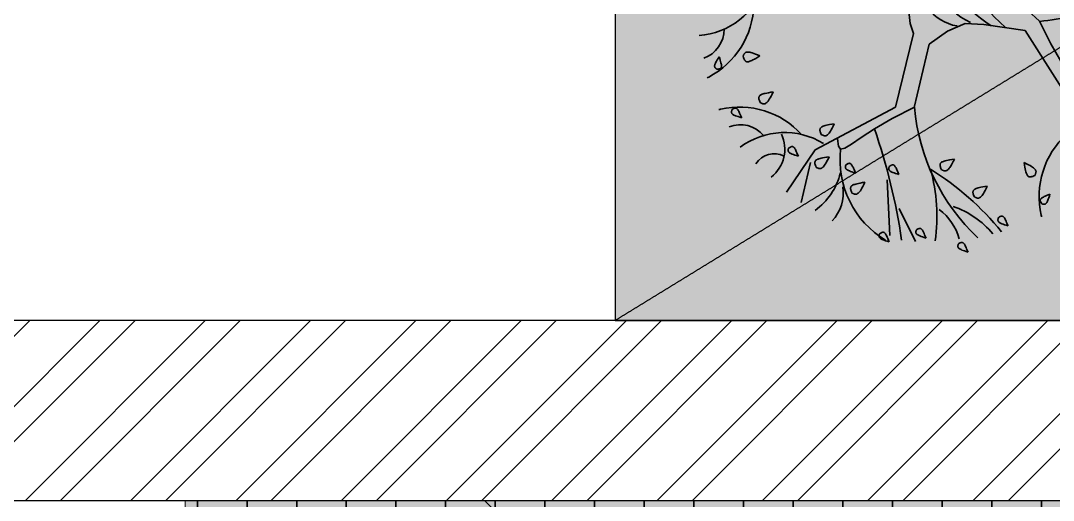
# Model space of a CAD drawing. Header units: millimetres. Extents: x -176651 to 424033, y -469666 to 486614.
# Drawn here: x 228727 to 230048, y 83355 to 83968 of the extents above; entities that cross this region are included whole.
import ezdxf

# ---------------------------------------------------------------- set-up
doc = ezdxf.new("R2010")
doc.units = ezdxf.units.MM
doc.linetypes.add('1625_West Villa$0$DASHED', pattern=[0.75, 0.5, -0.25])
for name, color, linetype in [('1625_West Villa$0$ad-Elevation 10', 8, 'Continuous'), ('1625_West Villa$0$ad-Furniture', 8, 'Continuous'), ('1625_West Villa$0$ad-Toilet fixtures', 8, 'Continuous'), ('1625_West Villa$0$ad-Verandah', 8, 'Continuous'), ('1625_West Villa$0$ad-Wall', 8, 'Continuous'), ('1625_West Villa$0$ad-Wall hatch', 8, 'Continuous')]:
    doc.layers.add(name, color=color, linetype=linetype)
doc.layers.add('1625_West Villa$0$ad-Landscape', color=8, linetype='Continuous', lineweight=35)

# ---------------------------------------------------------------- blocks, each defined once
blk = doc.blocks.new('1625_West Villa$0$A$C279134A6')
at = {"layer": '1625_West Villa$0$ad-Landscape', "linetype": 'Continuous'}
for p, q in [((333.1, 760.2), (359.9, 815)), ((313.1, 712.5), (317.1, 804.7)), ((185.4, 683.3), (169.6, 750.2)), ((542.7, 463.8), (637.1, 613.6))]:
    blk.add_line(p, q, dxfattribs=at)
for points in [[(431.2, 819.1), (431, 819.7), (430.9, 820.2), (430.8, 820.7), (430.7, 821.2), (430.6, 821.7), (430.6, 822.2), (430.5, 822.7), (430.5, 823.1), (430.6, 823.6), (430.7, 824), (430.8, 824.5), (431.1, 824.9), (431.4, 825.3), (431.8, 825.8), (432.3, 826.2), (432.9, 826.7), (433.7, 827.2), (434.6, 827.7), (435.8, 828.3), (437.3, 829), (439.2, 829.7), (441.5, 830.5), (444.2, 831.4), (447.4, 832.4)], [(431.2, 819.1), (432.3, 818.3), (433.3, 817.6), (434.2, 817.2), (434.9, 816.8), (435.6, 816.6), (436.1, 816.4), (436.6, 816.3), (437.1, 816.3), (437.6, 816.4), (438, 816.4), (438.4, 816.6), (438.9, 816.8), (439.3, 817.1), (439.8, 817.5), (440.3, 818), (440.8, 818.6), (441.3, 819.3), (441.9, 820.3), (442.5, 821.4), (443.2, 822.9), (444.1, 824.6), (445, 826.8), (446.1, 829.4), (447.4, 832.4)], [(300.1, 802.1), (300, 802.7), (299.8, 803.2), (299.7, 803.7), (299.6, 804.2), (299.6, 804.7), (299.5, 805.2), (299.5, 805.7), (299.5, 806.1), (299.5, 806.6), (299.6, 807), (299.8, 807.5), (300, 807.9), (300.3, 808.3), (300.7, 808.8), (301.2, 809.2), (301.9, 809.7), (302.6, 810.2), (303.6, 810.8), (304.8, 811.3), (306.3, 812), (308.1, 812.7), (310.4, 813.5), (313.1, 814.4), (316.4, 815.5)], [(300.1, 802.1), (301.3, 801.3), (302.3, 800.7), (303.2, 800.2), (303.9, 799.8), (304.5, 799.6), (305.1, 799.4), (305.6, 799.4), (306.1, 799.3), (306.5, 799.4), (306.9, 799.5), (307.4, 799.6), (307.8, 799.8), (308.3, 800.1), (308.7, 800.5), (309.2, 801), (309.7, 801.6), (310.2, 802.3), (310.8, 803.3), (311.5, 804.4), (312.2, 805.9), (313, 807.7), (314, 809.8), (315.1, 812.4), (316.4, 815.5)], [(361.3, 795.8), (361.2, 796.3), (361, 796.8), (360.9, 797.4), (360.8, 797.9), (360.7, 798.4), (360.7, 798.9), (360.7, 799.3), (360.7, 799.8), (360.7, 800.2), (360.8, 800.7), (361, 801.1), (361.2, 801.6), (361.5, 802), (361.9, 802.4), (362.4, 802.9), (363, 803.4), (363.8, 803.9), (364.8, 804.4), (366, 805), (367.5, 805.6), (369.3, 806.4), (371.6, 807.2), (374.3, 808.1), (377.5, 809.1)], [(361.3, 795.8), (362.5, 795), (363.5, 794.3), (364.3, 793.8), (365.1, 793.5), (365.7, 793.2), (366.3, 793.1), (366.8, 793), (367.2, 793), (367.7, 793), (368.1, 793.1), (368.6, 793.2), (369, 793.4), (369.5, 793.7), (369.9, 794.1), (370.4, 794.6), (370.9, 795.2), (371.4, 796), (372, 796.9), (372.6, 798.1), (373.4, 799.5), (374.2, 801.3), (375.2, 803.5), (376.3, 806), (377.5, 809.1)], [(497.8, 775.5), (497.6, 776), (497.5, 776.5), (497.4, 777.1), (497.3, 777.6), (497.2, 778.1), (497.2, 778.6), (497.1, 779), (497.1, 779.5), (497.2, 779.9), (497.3, 780.4), (497.4, 780.8), (497.7, 781.3), (498, 781.7), (498.4, 782.1), (498.9, 782.6), (499.5, 783.1), (500.3, 783.6), (501.2, 784.1), (502.4, 784.7), (503.9, 785.3), (505.8, 786.1), (508, 786.9), (510.8, 787.8), (514, 788.8)], [(497.8, 775.5), (498.9, 774.7), (499.9, 774), (500.8, 773.5), (501.5, 773.2), (502.2, 772.9), (502.7, 772.8), (503.2, 772.7), (503.7, 772.7), (504.2, 772.7), (504.6, 772.8), (505, 772.9), (505.5, 773.1), (505.9, 773.4), (506.4, 773.8), (506.9, 774.3), (507.4, 774.9), (507.9, 775.7), (508.5, 776.6), (509.1, 777.8), (509.8, 779.2), (510.7, 781), (511.6, 783.2), (512.7, 785.7), (514, 788.8)], [(457.9, 740.6), (457.1, 738.8), (456.5, 737.2), (456, 735.9), (455.8, 734.7), (455.6, 733.8), (455.6, 733), (455.6, 732.3), (455.7, 731.6), (455.9, 731), (456.1, 730.4), (456.5, 729.9), (456.9, 729.3), (457.4, 728.8), (458.1, 728.3), (458.9, 727.7), (459.9, 727.2), (461.1, 726.7), (462.5, 726.2), (464.2, 725.7), (466.3, 725.2), (468.8, 724.6), (471.8, 724.1), (475.2, 723.5), (479.3, 722.9)], [(457.9, 740.6), (458.6, 740.9), (459.3, 741.3), (459.9, 741.6), (460.6, 741.9), (461.3, 742.1), (461.9, 742.3), (462.6, 742.5), (463.2, 742.6), (463.9, 742.7), (464.5, 742.7), (465.1, 742.6), (465.8, 742.4), (466.5, 742.1), (467.2, 741.7), (468, 741.1), (468.8, 740.4), (469.7, 739.5), (470.7, 738.3), (471.8, 736.8), (473, 735), (474.3, 732.8), (475.8, 730), (477.5, 726.8), (479.3, 722.9)], [(570.4, 752.3), (569.5, 751.1), (568.9, 750.1), (568.4, 749.3), (568, 748.5), (567.8, 747.9), (567.6, 747.3), (567.6, 746.8), (567.6, 746.4), (567.6, 745.9), (567.7, 745.5), (567.8, 745), (568, 744.6), (568.3, 744.1), (568.7, 743.7), (569.2, 743.2), (569.8, 742.7), (570.6, 742.2), (571.5, 741.6), (572.7, 741), (574.1, 740.2), (575.9, 739.4), (578, 738.4), (580.6, 737.3), (583.7, 736)], [(570.4, 752.3), (570.9, 752.4), (571.4, 752.6), (571.9, 752.7), (572.4, 752.8), (572.9, 752.8), (573.4, 752.9), (573.9, 752.9), (574.4, 752.9), (574.8, 752.9), (575.3, 752.8), (575.7, 752.6), (576.1, 752.4), (576.6, 752.1), (577, 751.7), (577.5, 751.2), (578, 750.5), (578.4, 749.8), (579, 748.8), (579.6, 747.6), (580.2, 746.1), (580.9, 744.3), (581.7, 742), (582.7, 739.3), (583.7, 736)], [(326.6, 591.6), (193.3, 662.6), (145.5, 732.7)], [(254.4, 734.2), (253.5, 732.3), (252.9, 730.7), (252.5, 729.4), (252.2, 728.3), (252.1, 727.4), (252, 726.6), (252.1, 725.8), (252.2, 725.2), (252.4, 724.6), (252.6, 724), (252.9, 723.4), (253.3, 722.9), (253.9, 722.3), (254.5, 721.8), (255.4, 721.3), (256.3, 720.8), (257.5, 720.3), (259, 719.8), (260.7, 719.3), (262.8, 718.7), (265.3, 718.2), (268.2, 717.6), (271.7, 717), (275.8, 716.4)], [(254.4, 734.2), (255, 734.5), (255.7, 734.8), (256.4, 735.1), (257.1, 735.4), (257.7, 735.7), (258.4, 735.9), (259.1, 736.1), (259.7, 736.2), (260.3, 736.2), (261, 736.2), (261.6, 736.2), (262.3, 736), (263, 735.7), (263.7, 735.2), (264.5, 734.7), (265.3, 733.9), (266.2, 733), (267.2, 731.9), (268.3, 730.4), (269.5, 728.6), (270.8, 726.3), (272.3, 723.6), (273.9, 720.3), (275.8, 716.4)], [(558.4, 705.1), (556.6, 705.9), (555, 706.5), (553.7, 707), (552.6, 707.2), (551.6, 707.4), (550.8, 707.4), (550.1, 707.4), (549.5, 707.3), (548.8, 707.1), (548.3, 706.9), (547.7, 706.6), (547.1, 706.1), (546.6, 705.6), (546.1, 704.9), (545.6, 704.1), (545.1, 703.1), (544.6, 702), (544, 700.5), (543.5, 698.8), (543, 696.7), (542.5, 694.2), (541.9, 691.3), (541.3, 687.8), (540.7, 683.7)], [(558.4, 705.1), (558.8, 704.4), (559.1, 703.7), (559.4, 703.1), (559.7, 702.4), (559.9, 701.7), (560.2, 701.1), (560.3, 700.4), (560.4, 699.8), (560.5, 699.2), (560.5, 698.5), (560.4, 697.9), (560.2, 697.2), (559.9, 696.5), (559.5, 695.8), (558.9, 695), (558.2, 694.2), (557.3, 693.3), (556.1, 692.3), (554.7, 691.2), (552.9, 690), (550.6, 688.7), (547.9, 687.2), (544.6, 685.5), (540.7, 683.7)], [(194.9, 691.6), (194.1, 689.8), (193.5, 688.2), (193.1, 686.9), (192.8, 685.8), (192.6, 684.8), (192.6, 684), (192.6, 683.3), (192.8, 682.7), (192.9, 682), (193.2, 681.4), (193.5, 680.9), (193.9, 680.3), (194.4, 679.8), (195.1, 679.3), (195.9, 678.8), (196.9, 678.2), (198.1, 677.7), (199.5, 677.2), (201.2, 676.7), (203.3, 676.2), (205.8, 675.6), (208.8, 675.1), (212.3, 674.5), (216.3, 673.9)], [(194.9, 691.6), (195.6, 692), (196.3, 692.3), (197, 692.6), (197.6, 692.9), (198.3, 693.1), (199, 693.3), (199.6, 693.5), (200.2, 693.6), (200.9, 693.7), (201.5, 693.7), (202.1, 693.6), (202.8, 693.4), (203.5, 693.1), (204.2, 692.7), (205, 692.1), (205.8, 691.4), (206.8, 690.5), (207.7, 689.3), (208.8, 687.9), (210, 686), (211.4, 683.8), (212.8, 681.1), (214.5, 677.8), (216.3, 673.9)], [(244, 687.6), (243.9, 688.2), (243.8, 688.7), (243.7, 689.2), (243.6, 689.7), (243.5, 690.2), (243.4, 690.7), (243.4, 691.2), (243.4, 691.6), (243.5, 692.1), (243.6, 692.5), (243.7, 693), (243.9, 693.4), (244.2, 693.8), (244.7, 694.3), (245.2, 694.7), (245.8, 695.2), (246.6, 695.7), (247.5, 696.2), (248.7, 696.8), (250.2, 697.5), (252.1, 698.2), (254.3, 699), (257.1, 699.9), (260.3, 700.9)], [(244, 687.6), (245.2, 686.8), (246.2, 686.2), (247.1, 685.7), (247.8, 685.3), (248.5, 685.1), (249, 684.9), (249.5, 684.8), (250, 684.8), (250.4, 684.9), (250.9, 684.9), (251.3, 685.1), (251.8, 685.3), (252.2, 685.6), (252.7, 686), (253.2, 686.5), (253.7, 687.1), (254.2, 687.8), (254.8, 688.8), (255.4, 689.9), (256.1, 691.4), (256.9, 693.1), (257.9, 695.3), (259, 697.9), (260.3, 700.9)], [(316.2, 690.2), (316.1, 690.7), (316, 691.2), (315.9, 691.8), (315.8, 692.3), (315.7, 692.8), (315.6, 693.2), (315.6, 693.7), (315.6, 694.2), (315.7, 694.6), (315.8, 695.1), (315.9, 695.5), (316.1, 695.9), (316.4, 696.4), (316.9, 696.8), (317.4, 697.3), (318, 697.8), (318.8, 698.3), (319.7, 698.8), (320.9, 699.4), (322.4, 700), (324.3, 700.7), (326.5, 701.6), (329.3, 702.5), (332.5, 703.5)], [(316.2, 690.2), (317.4, 689.4), (318.4, 688.7), (319.3, 688.2), (320, 687.9), (320.7, 687.6), (321.2, 687.5), (321.7, 687.4), (322.2, 687.4), (322.6, 687.4), (323.1, 687.5), (323.5, 687.6), (324, 687.8), (324.4, 688.1), (324.9, 688.5), (325.4, 689), (325.9, 689.6), (326.4, 690.4), (327, 691.3), (327.6, 692.5), (328.3, 693.9), (329.2, 695.7), (330.1, 697.9), (331.2, 700.4), (332.5, 703.5)], [(403.2, 695.4), (402.4, 693.6), (401.8, 692), (401.4, 690.7), (401.1, 689.6), (401, 688.6), (400.9, 687.8), (401, 687.1), (401.1, 686.5), (401.2, 685.9), (401.5, 685.3), (401.8, 684.7), (402.2, 684.1), (402.7, 683.6), (403.4, 683.1), (404.2, 682.6), (405.2, 682.1), (406.4, 681.6), (407.8, 681), (409.6, 680.5), (411.6, 680), (414.1, 679.5), (417.1, 678.9), (420.6, 678.3), (424.7, 677.7)], [(403.2, 695.4), (403.9, 695.8), (404.6, 696.1), (405.3, 696.4), (406, 696.7), (406.6, 696.9), (407.3, 697.2), (407.9, 697.3), (408.6, 697.4), (409.2, 697.5), (409.8, 697.5), (410.5, 697.4), (411.1, 697.2), (411.8, 696.9), (412.6, 696.5), (413.3, 695.9), (414.2, 695.2), (415.1, 694.3), (416.1, 693.1), (417.1, 691.7), (418.4, 689.9), (419.7, 687.6), (421.2, 684.9), (422.8, 681.6), (424.7, 677.7)], [(148.9, 659.8), (148.8, 660.3), (148.7, 660.9), (148.5, 661.4), (148.4, 661.9), (148.4, 662.4), (148.3, 662.9), (148.3, 663.3), (148.3, 663.8), (148.3, 664.3), (148.4, 664.7), (148.6, 665.1), (148.8, 665.6), (149.1, 666), (149.5, 666.5), (150, 666.9), (150.7, 667.4), (151.4, 667.9), (152.4, 668.4), (153.6, 669), (155.1, 669.7), (156.9, 670.4), (159.2, 671.2), (161.9, 672.1), (165.2, 673.1)], [(148.9, 659.8), (150.1, 659), (151.1, 658.3), (152, 657.8), (152.7, 657.5), (153.3, 657.2), (153.9, 657.1), (154.4, 657), (154.9, 657), (155.3, 657), (155.8, 657.1), (156.2, 657.3), (156.6, 657.5), (157.1, 657.8), (157.5, 658.1), (158, 658.6), (158.5, 659.3), (159.1, 660), (159.6, 660.9), (160.3, 662.1), (161, 663.5), (161.8, 665.3), (162.8, 667.5), (163.9, 670.1), (165.2, 673.1)], [(358.2, 591.7), (321, 610.4), (291.7, 627.5), (269.5, 642), (253.4, 653.1), (242.3, 659.8), (235.5, 661.1), (231.8, 656.2), (230.5, 644.1)], [(203.4, 637.1), (202.6, 635.2), (202, 633.7), (201.5, 632.3), (201.2, 631.2), (201.1, 630.3), (201.1, 629.5), (201.1, 628.7), (201.2, 628.1), (201.4, 627.5), (201.6, 626.9), (201.9, 626.3), (202.4, 625.8), (202.9, 625.2), (203.5, 624.7), (204.4, 624.2), (205.4, 623.7), (206.5, 623.2), (208, 622.7), (209.7, 622.2), (211.8, 621.6), (214.3, 621.1), (217.2, 620.5), (220.7, 619.9), (224.8, 619.3)], [(203.4, 637.1), (204.1, 637.4), (204.7, 637.7), (205.4, 638.1), (206.1, 638.3), (206.8, 638.6), (207.4, 638.8), (208.1, 639), (208.7, 639.1), (209.3, 639.1), (210, 639.1), (210.6, 639.1), (211.3, 638.9), (212, 638.6), (212.7, 638.1), (213.5, 637.6), (214.3, 636.8), (215.2, 635.9), (216.2, 634.8), (217.3, 633.3), (218.5, 631.5), (219.8, 629.2), (221.3, 626.5), (223, 623.2), (224.8, 619.3)], [(54.6, 595.9), (54.5, 596.4), (54.4, 596.9), (54.3, 597.4), (54.2, 597.9), (54.1, 598.4), (54, 598.9), (54, 599.4), (54, 599.9), (54.1, 600.3), (54.2, 600.8), (54.3, 601.2), (54.5, 601.6), (54.8, 602.1), (55.2, 602.5), (55.8, 603), (56.4, 603.5), (57.2, 604), (58.1, 604.5), (59.3, 605.1), (60.8, 605.7), (62.7, 606.4), (64.9, 607.2), (67.7, 608.2), (70.9, 609.2)], [(54.6, 595.9), (55.8, 595), (56.8, 594.4), (57.7, 593.9), (58.4, 593.5), (59.1, 593.3), (59.6, 593.2), (60.1, 593.1), (60.6, 593.1), (61, 593.1), (61.5, 593.2), (61.9, 593.3), (62.4, 593.5), (62.8, 593.8), (63.3, 594.2), (63.8, 594.7), (64.2, 595.3), (64.8, 596.1), (65.3, 597), (66, 598.2), (66.7, 599.6), (67.5, 601.4), (68.5, 603.5), (69.6, 606.1), (70.9, 609.2)], [(101.8, 583.9), (102.5, 584.3), (103.2, 584.6), (103.9, 584.9), (104.5, 585.2), (105.2, 585.4), (105.9, 585.7), (106.5, 585.8), (107.2, 585.9), (107.8, 586), (108.4, 586), (109.1, 585.9), (109.7, 585.7), (110.4, 585.4), (111.1, 585), (111.9, 584.4), (112.8, 583.7), (113.7, 582.8), (114.7, 581.6), (115.7, 580.2), (116.9, 578.4), (118.3, 576.1), (119.8, 573.4), (121.4, 570.1), (123.2, 566.2)], [(356.9, 469), (326.6, 591.6)], [(382.6, 486.7), (357.8, 591.9)], [(101.8, 583.9), (101, 582.1), (100.4, 580.5), (100, 579.2), (99.7, 578.1), (99.5, 577.1), (99.5, 576.3), (99.6, 575.6), (99.7, 575), (99.8, 574.4), (100.1, 573.8), (100.4, 573.2), (100.8, 572.6), (101.3, 572.1), (102, 571.6), (102.8, 571.1), (103.8, 570.6), (105, 570.1), (106.4, 569.5), (108.1, 569), (110.2, 568.5), (112.7, 568), (115.7, 567.4), (119.2, 566.8), (123.2, 566.2)], [(566.2, 448.7), (584.9, 486), (602, 515.2), (616.5, 537.4), (627.6, 553.6), (634.3, 564.6), (635.6, 571.5), (630.7, 575.1), (618.6, 576.5)], [(29.7, 528.4), (29.3, 528.1), (28.8, 527.7), (28.4, 527.4), (28, 527.1), (27.6, 526.8), (27.2, 526.4), (26.9, 526.1), (26.6, 525.7), (26.4, 525.4), (26.2, 525), (26, 524.5), (25.9, 524.1), (25.8, 523.5), (25.8, 522.9), (25.9, 522.2), (26.1, 521.5), (26.4, 520.6), (26.7, 519.6), (27.3, 518.3), (28, 516.9), (28.9, 515.1), (30.1, 513), (31.6, 510.6), (33.4, 507.7)], [(29.7, 528.4), (31.1, 528.2), (32.3, 528.1), (33.3, 527.9), (34.1, 527.7), (34.7, 527.5), (35.2, 527.2), (35.7, 526.9), (36, 526.6), (36.4, 526.3), (36.6, 526), (36.9, 525.6), (37.1, 525.1), (37.2, 524.6), (37.3, 524), (37.4, 523.3), (37.4, 522.5), (37.3, 521.6), (37.1, 520.6), (36.8, 519.3), (36.4, 517.7), (35.9, 515.8), (35.2, 513.5), (34.4, 510.8), (33.4, 507.7)], [(73.3, 506.8), (73.9, 508.7), (74.4, 510.3), (75, 511.6), (75.5, 512.6), (76, 513.4), (76.5, 514.1), (77, 514.6), (77.5, 515), (78, 515.3), (78.6, 515.6), (79.2, 515.9), (79.9, 516), (80.6, 516.1), (81.5, 516), (82.4, 515.9), (83.5, 515.6), (84.7, 515.2), (86.1, 514.7), (87.8, 514), (89.7, 513), (92, 511.8), (94.6, 510.3), (97.6, 508.5), (101.1, 506.3)], [(73.3, 506.8), (73.6, 506), (73.9, 505.4), (74.2, 504.7), (74.6, 504), (74.9, 503.4), (75.3, 502.8), (75.6, 502.3), (76, 501.8), (76.5, 501.3), (77, 500.9), (77.5, 500.5), (78.1, 500.3), (78.9, 500), (79.7, 499.9), (80.7, 499.8), (81.8, 499.8), (83, 499.9), (84.5, 500.2), (86.3, 500.6), (88.4, 501.2), (90.9, 502), (93.8, 503.1), (97.2, 504.5), (101.1, 506.3)], [(382.6, 486.7), (413.2, 465.3), (442.6, 452.5), (473.8, 454.3), (542.7, 463.8)], [(344.6, 430.2), (349.1, 432.4), (350.9, 452.5), (356.9, 469)], [(566.2, 448.7), (547.1, 430.5), (523, 414.5), (539.8, 401.2), (587.4, 406.7), (583.8, 399.4), (477.4, 382.9), (453, 374.9), (462.2, 357.8), (561.8, 348.1), (554.4, 337.1), (431.6, 324.2), (433.4, 278.4), (444.4, 263.8), (497.6, 280.2), (493.9, 271.1), (462.7, 263.8), (470.1, 252.8), (492.1, 254.6), (490.3, 247.3), (449.9, 243.5)]]:
    blk.add_lwpolyline(points, dxfattribs=at)
for centre, radius, start, end in [((389.9, 679.2), 155.4, 120.8041, 186.6856), ((-673.3, 960.8), 1021, 340.9443, 351.6517), ((695.6, 561.7), 338.7, 133.1945, 174.9132), ((100, 773), 295.6, 344.6527, 7.9404), ((346.5, 833.1), 89, 306.6105, 345.0455), ((141.3, 1090.6), 464.8, 301.6227, 321.1035), ((374.9, 896), 147.4, 288.8165, 320.5033), ((172.1, 733.8), 67.9, 351.7576, 43.6802), ((418.2, 805.8), 155, 347.0811, 348.0944), ((128.2, 673.6), 110.4, 14.2876, 54.1159), ((705.6, 739.9), 139.9, 167.0811, 227.7415), ((83.4, 661.2), 59.2, 335.0444, 51.6546), ((124.5, 703.8), 35, 211.1943, 298.9324), ((142.2, 758), 124.4, 233.6853, 301.3784), ((67, 731.1), 139.9, 257.0811, 317.7415), ((68.4, 671), 50.4, 248.5531, 320.17), ((1.1, 443.7), 155, 77.0811, 78.0944), ((88, 678.8), 155, 241.3469, 242.3602), ((-48.8, 417.6), 139.9, 1.6998, 62.3602), ((-8.7, 462.4), 50.4, 359.2713, 70.8882), ((-9.2, 348.3), 124.4, 18.0629, 85.7559), ((442.7, 379.2), 78.5, 99.9707, 183.8141), ((503.6, 343.4), 119.5, 115.952, 184.5818), ((590, 286.7), 198.8, 121.5506, 171.5132), ((751.7, 192.1), 360.5, 132.1856, 164.9693), ((536.2, 111.4), 338.7, 65.9092, 84.9132)]:
    blk.add_arc(centre, radius, start, end, dxfattribs=at)
blk = doc.blocks.new('1625_West Villa$0$A$Cfbd26d3a')
at = {"transparency": 33554559}
h = blk.add_hatch(color=74, dxfattribs=at)
h.dxf.hatch_style = 1
h.paths.add_polyline_path([(0, 960), (-1565, 960), (-1565, 0), (0, 0)])
at = {"layer": '1625_West Villa$0$ad-Elevation 10', "linetype": '1625_West Villa$0$DASHED'}
blk.add_lwpolyline([(-1565, 0), (0, 960)], dxfattribs=at)
at = {"layer": '1625_West Villa$0$ad-Toilet fixtures'}
blk.add_lwpolyline([(0, 960), (-1565, 960), (-1565, 0), (0, 0)], close=True, dxfattribs=at)
at = {"layer": '1625_West Villa$0$ad-Landscape', "xscale": -0.7689692653037794, "yscale": 0.7689692653037794, "zscale": 0.7689692653037794, "rotation": 180}
blk.add_blockref('1625_West Villa$0$A$C279134A6', (-1457.6, 727.5), dxfattribs=at)
blk = doc.blocks.new('1625_West Villa$0$zw$66EE')
at = {"layer": '1625_West Villa$0$ad-Landscape', "rotation": 359.9999999999998}
blk.add_blockref('1625_West Villa$0$A$Cfbd26d3a', (8310, 230), dxfattribs=at)
at = {"layer": '1625_West Villa$0$ad-Toilet fixtures'}
blk.add_lwpolyline([(6745, 230), (5110, 230), (5110, 1215), (6745, 1215)], close=True, dxfattribs=at)
blk = doc.blocks.new('1625_West Villa$0$zw$6266')
at = {"layer": '1625_West Villa$0$ad-Wall hatch', "transparency": 33554610}
h = blk.add_hatch(dxfattribs=at)
h.set_pattern_fill('ANSI32', color=256, scale=10)
h.set_pattern_definition([(45, (388774.33, 102900.03), (-67.35192, 67.35192), []), (45, (388819.235, 102900.03), (-67.35192, 67.35192), [])])
h.paths.add_polyline_path([(230, 8875), (230, 9105), (0, 9105), (0, 8645), (2830, 8645), (2830, 4745), (0, 4745), (0, 0), (9240, 0), (9240, 230), (8540, 230), (8540, 4745), (4810, 4745), (4810, 4515), (4995, 4515), (4995, 3930), (5110, 3930), (5110, 4630), (8310, 4630), (8310, 3130), (6860, 3130), (6860, 3015), (8310, 3015), (8310, 230), (5110, 230), (5110, 3015), (6060, 3015), (6060, 3130), (4995, 3130), (4995, 230), (230, 230), (230, 4515), (3910, 4515), (3910, 4745), (3060, 4745), (3060, 8875)])
at = {"layer": '1625_West Villa$0$ad-Wall'}
blk.add_lwpolyline([(0, 0), (9240, 0), (9240, 230), (8540, 230), (8540, 4745), (4810, 4745), (4810, 4515), (4995, 4515), (4995, 3930), (5110, 3930), (5110, 4630), (8310, 4630), (8310, 3130), (6860, 3130), (6860, 3015), (8310, 3015), (8310, 230), (5110, 230), (5110, 3015), (6060, 3015), (6060, 3130), (4995, 3130), (4995, 230), (230, 230)], dxfattribs=at)
blk = doc.blocks.new('1625_West Villa$0$zw$6CCD')
at = {"transparency": 33554559}
h = blk.add_hatch(color=43, dxfattribs=at)
h.dxf.hatch_style = 1
h.paths.add_polyline_path([(6195, -13620), (12120, -13620), (12120, -4860), (13640, -4860), (13640, -8990), (14550, -8990), (14550, -14830), (6195, -14830)])
at = {"layer": '1625_West Villa$0$ad-Landscape', "transparency": 33554687}
h = blk.add_hatch(dxfattribs=at)
h.set_pattern_fill('DOLMIT', color=44, scale=10, angle=90)
h.set_pattern_definition([(90, (6195, -14830), (-63.5, 2e-14), []), (135, (6195, -14830), (-127, -127), [89.8026, -179.605])])
h.paths.add_polyline_path([(6195, -13620), (12120, -13620), (12120, -4860), (13640, -4860), (13640, -8990), (14550, -8990), (14550, -14830), (6195, -14830)])
at = {"layer": '1625_West Villa$0$ad-Verandah', "lineweight": 9}
blk.add_lwpolyline([(6195, -13620), (12120, -13620), (12120, -4860), (13640, -4860), (13640, -8990), (14550, -8990), (14550, -14830), (6195, -14830)], close=True, dxfattribs=at)
blk = doc.blocks.new('1625_West Villa')
at = {"layer": '1625_West Villa$0$ad-Verandah'}
blk.add_blockref('1625_West Villa$0$zw$6CCD', (0, 13620), dxfattribs=at)
at = {"layer": '1625_West Villa$0$ad-Furniture'}
blk.add_blockref('1625_West Villa$0$zw$66EE', (0, 0), dxfattribs=at)
blk.add_blockref('1625_West Villa$0$zw$6266', (0, 0))
blk = doc.blocks.new("All Plot's Villa Plans")
at = {"ltscale": 5}
blk.add_blockref('1625_West Villa', (222742.3, 83354.9), dxfattribs=at)

msp = doc.modelspace()

# ---------------------------------------------------------------- block references
at = {"ltscale": 5}
msp.add_blockref("All Plot's Villa Plans", (0, 0), dxfattribs=at)

doc.saveas('drawing.dxf')
